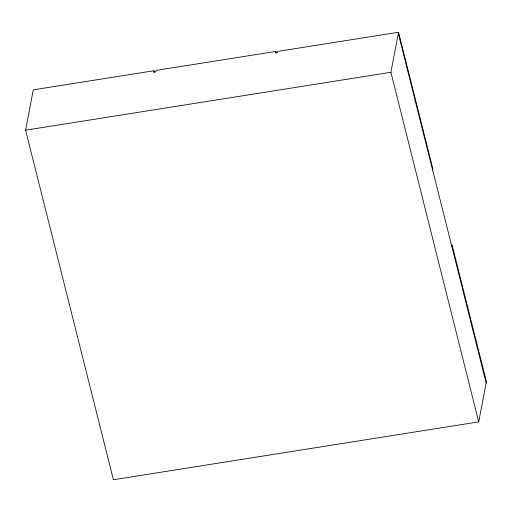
<?xml version="1.0" encoding="UTF-8"?>
<svg xmlns="http://www.w3.org/2000/svg" width="512" height="512" viewBox="0 0 512 512"><rect width="100%" height="100%" fill="white"/><g stroke="black" fill="none" stroke-linecap="round" stroke-linejoin="round"><path stroke-width="0.77" d="M451.821 246.451L452.102 244.998L486.4 381.549L478.714 421.869L113.408 479.75L25.6 130.182L33.286 89.862L154.042 70.726L154.432 72.282M154.042 70.726L153.766 72.186L155.795 71.866L156.07 70.406L275.814 51.43L276.198 52.986M275.814 51.43L275.533 52.89L277.562 52.57L277.792 51.386L398.541 32.25L432.845 168.8L432.614 169.984M478.714 421.869L390.906 72.301L398.541 32.25M25.6 130.182L390.906 72.301M398.317 33.434L486.125 383.002"/></g></svg>
